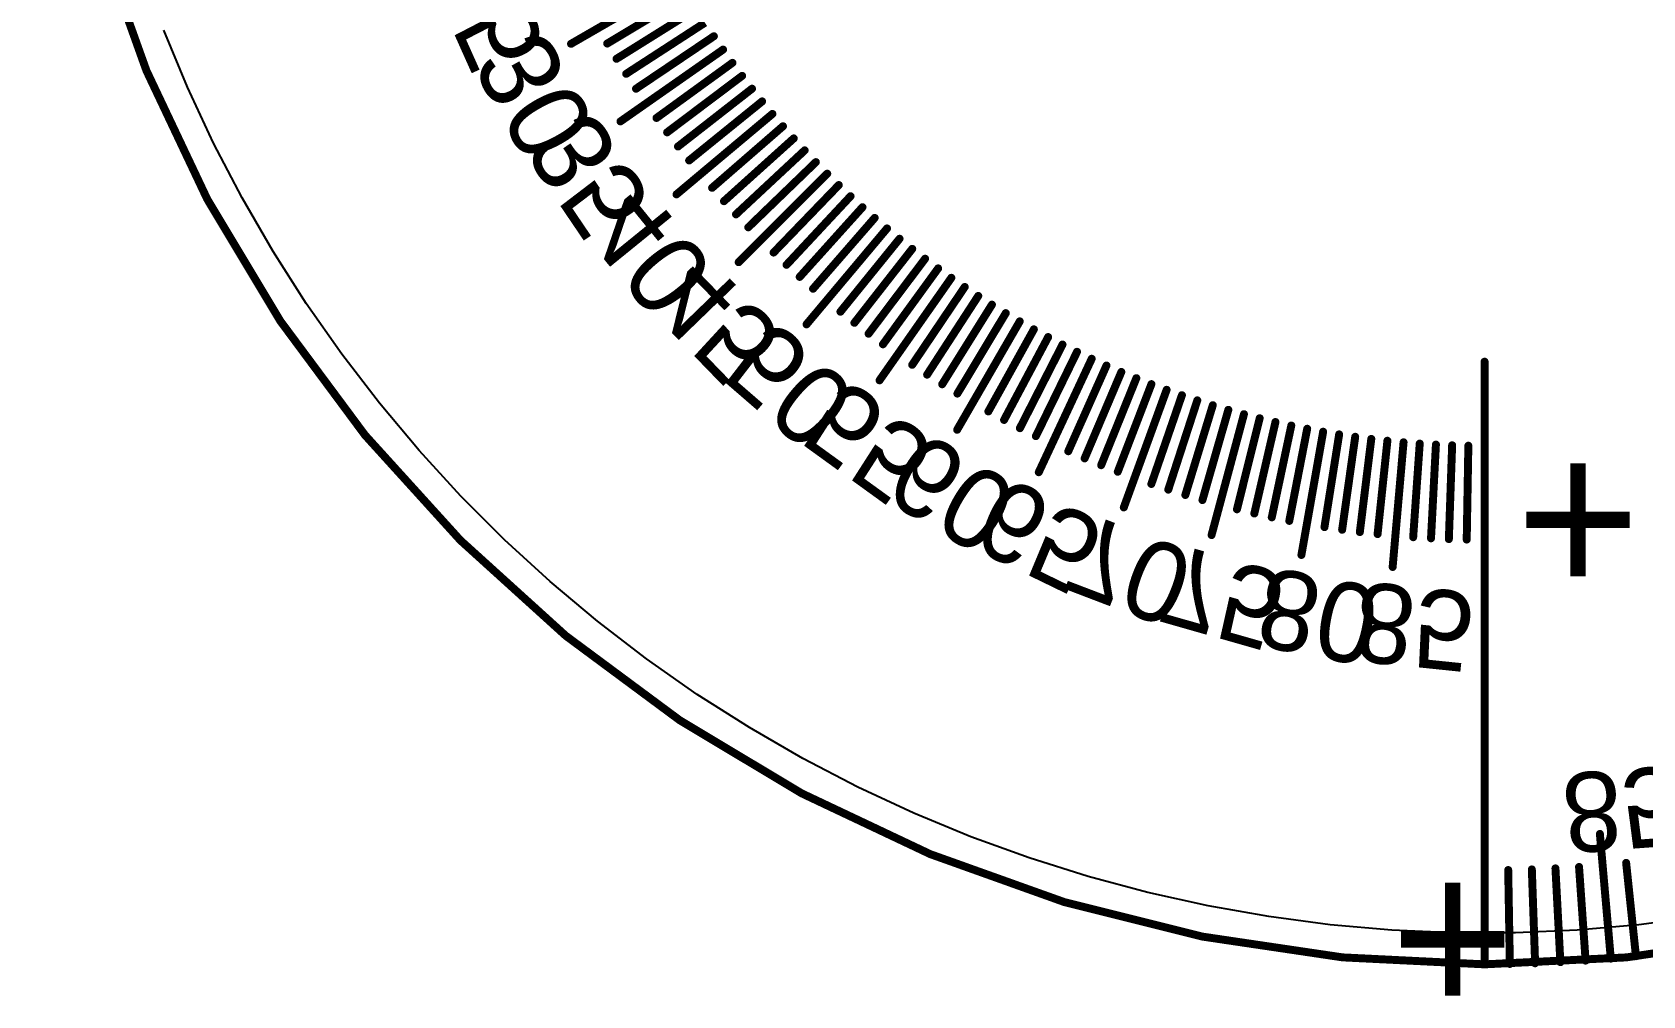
# Model space of a CAD drawing. Header units: millimetres. Extents: x -46.4 to 46.4, y -47.3 to 46.4.
# Drawn here: x -46.4 to 5.1, y -47.3 to -16.5 of the extents above; entities that cross this region are included whole.
import ezdxf

# ---------------------------------------------------------------- set-up
doc = ezdxf.new("R2010")
doc.units = ezdxf.units.MM
for name, color, linetype in [('BottomLayer', 5, 'Continuous'), ('BottomOverlay', 54, 'Continuous'), ('Mechanical1', 6, 'Continuous'), ('TopLayer', 1, 'Continuous')]:
    doc.layers.add(name, color=color, linetype=linetype)

msp = doc.modelspace()

# ---------------------------------------------------------------- linework, layer by layer
at = {"layer": 'BottomLayer'}
for p, q in [((-41.42596998, -18.22788328), (-42.18164283999999, -16.40353336)), ((-40.5914479, -20.01751902), (-41.42596998, -18.22788328)), ((-39.6796895, -21.7689938), (-40.5914479, -20.01751902)), ((-38.69236102, -23.47909198), (-39.6796895, -21.7689938)), ((-37.63137, -25.1445141), (-38.69236102, -23.47909198)), ((-36.49877638, -26.76202928), (-37.63137, -25.1445141)), ((-35.29671884, -28.32857936), (-36.49877638, -26.76202928)), ((-34.02739194, -29.84130176), (-35.29671884, -28.32857936)), ((-32.6934322, -31.29706466), (-34.02739194, -29.84130176)), ((-31.29706466, -32.6934322), (-32.6934322, -31.29706466)), ((-29.84130176, -34.02739194), (-31.29706466, -32.6934322)), ((-28.32857936, -35.29671884), (-29.84130176, -34.02739194)), ((-26.76202928, -36.49877638), (-28.32857936, -35.29671884)), ((-25.14446076, -37.63140556), (-26.76202928, -36.49877638)), ((-23.47909452, -38.69236102), (-25.14446076, -37.63140556)), ((-21.76901666, -39.6796768), (-23.47909452, -38.69236102)), ((-20.01751902, -40.5914479), (-21.76901666, -39.6796768)), ((-18.22788328, -41.42596998), (-20.01751902, -40.5914479)), ((-16.4035105, -42.18165046), (-18.22788328, -41.42596998)), ((-14.54800748, -42.85699836), (-16.4035105, -42.18165046)), ((-12.6647448, -43.4507894), (-14.54800748, -42.85699836)), ((-10.75738514, -43.96186534), (-12.6647448, -43.4507894)), ((-8.82956578, -44.38925082), (-10.75738514, -43.96186534)), ((-6.88496464, -44.73213558), (-8.82956578, -44.38925082)), ((-4.92718344, -44.98988462), (-6.88496464, -44.73213558)), ((6.8849621, -44.73213558), (4.9271809, -44.98988462)), ((-2.96006774, -45.16198232), (-4.92718344, -44.98988462)), ((-0.9873234, -45.24811372), (-2.96006774, -45.16198232)), ((0.98732086, -45.24811372), (-0.9873234, -45.24811372)), ((2.9600652, -45.16198232), (0.98732086, -45.24811372)), ((4.9271809, -44.98988462), (2.9600652, -45.16198232))]:
    msp.add_line(p, q, dxfattribs=at)
at = {"layer": 'BottomOverlay', "const_width": 0.254}
for points in [[(-29.17558554, -16.84453324), (-25.71148274, -14.84453216)], [(-28.0199973, -16.83611314), (-25.44849368, -15.29099812)], [(-27.72189782, -17.32256632), (-25.17775254, -15.73280826)], [(-27.41535538, -17.80374138), (-24.89934314, -16.16982288)], [(-27.596465, -19.3232532), (-24.31985738, -17.0289474)], [(-27.10046142, -18.27949354), (-24.6133493, -16.60191498)], [(-26.77731246, -18.74967802), (-24.31985738, -17.0289474)], [(-26.44600756, -19.21415004), (-24.01895628, -17.45079568)], [(-26.10664578, -19.6727699), (-23.71073998, -17.8673252)], [(-25.7593338, -20.1253979), (-23.39530246, -18.27841404)], [(-25.80731948, -21.65491478), (-22.74314222, -19.08376422)], [(-25.40417322, -20.57189434), (-23.07273516, -18.6839352)], [(-25.0412758, -21.01212714), (-22.74314222, -19.08376422)], [(-24.67074822, -21.4459566), (-22.40662016, -19.47777918)], [(-24.29270732, -21.87325318), (-22.06327312, -19.86586324)], [(-23.9072674, -22.29388988), (-21.71320524, -20.24789448)], [(-23.5145453, -22.70773208), (-21.35652574, -20.6237586)], [(-23.82176592, -23.82176592), (-20.99333876, -20.99333876)], [(-23.11465786, -23.1146604), (-20.99333876, -20.99333876)], [(-22.70773208, -23.5145453), (-20.62375606, -21.35652574)], [(-22.29388734, -23.90726994), (-20.24789194, -21.71320778)], [(-21.87325318, -24.29270986), (-19.8658607, -22.06327566)], [(-21.65491224, -25.80732202), (-19.08376168, -22.74314222)], [(-21.44595406, -24.67075076), (-19.47777918, -22.4066227)], [(-21.0121246, -25.0412758), (-19.08376168, -22.74314476)], [(-20.57189434, -25.40417576), (-18.68393266, -23.0727377)], [(-20.1253979, -25.75933634), (-18.2784115, -23.39530246)], [(-19.6727699, -26.10664832), (-17.8673252, -23.71074252)], [(-19.21415004, -26.4460101), (-17.45079314, -24.01895882)], [(-19.3232532, -27.59646754), (-17.0289474, -24.31985738)], [(-18.74967548, -26.777315), (-17.0289474, -24.31985738)], [(-18.279491, -27.10046396), (-16.60191244, -24.61335184)], [(-17.80373884, -27.41535792), (-16.16982288, -24.89934568)], [(-17.32256378, -27.72190036), (-15.73280572, -25.17775508)], [(-16.8445307, -29.17558554), (-14.84453216, -25.71148528)], [(-16.83611314, -28.0199973), (-15.29099812, -25.44849622)], [(-16.3445317, -28.30955984), (-14.84453216, -25.71148528)], [(-15.84797186, -28.59050162), (-14.39354246, -25.96664098)], [(-15.34658602, -28.8627312), (-13.93817126, -26.21388966)], [(-14.84052404, -29.12616984), (-13.47855318, -26.45315004)], [(-14.32994086, -29.38073626), (-13.01482792, -26.68435608)], [(-14.23761186, -30.53266181999999), (-12.54714026, -26.90743158)], [(-13.81499396, -29.62635426), (-12.54714026, -26.90743158)], [(-13.29583828, -29.86294764), (-12.0756299, -27.1223105)], [(-12.77263384, -30.09044274), (-11.60044162, -27.32892934)], [(0, -46.25000147999999), (0, -26.99999934)], [(-12.24553812, -30.30877352), (-11.12171766, -27.52722206)], [(-11.71471114, -30.5178714), (-10.63960788, -27.71713024)], [(-11.52233662, -31.6573662), (-10.15425706, -27.89859546)], [(-11.180318, -30.71767287999999), (-10.15425706, -27.89859546)], [(-10.64251872, -30.90811954), (-9.66581252, -28.07156184)], [(-10.10147586, -31.08914788), (-9.17442412, -28.23597858)], [(-9.55735706, -31.26070964), (-8.68024172, -28.39179488)], [(-9.01032742, -31.4227464), (-8.18341518, -28.53896248)], [(-8.719370419999999, -32.54113888), (-7.68409436, -28.67743566)], [(-8.46055204, -31.57521244), (-7.68409436, -28.67743566)], [(-7.90819856, -31.7180595), (-7.182434199999999, -28.80717378)], [(-7.3534397, -31.85124694), (-6.67858456, -28.9281362)], [(-6.796438019999999, -31.97473158), (-6.17270292, -29.04028736)], [(-6.237366239999999, -32.08847532), (-5.66493914, -29.14359424)], [(-5.85004418, -33.1772514), (-5.155450699999999, -29.23802128)], [(-5.67639454, -32.19244514), (-5.155450699999999, -29.23802128)], [(-5.11369564, -32.28660802), (-4.644392539999999, -29.32354308)], [(-4.54943718, -32.37093856), (-4.13191706, -29.40013424)], [(-3.98379442, -32.44540628), (-3.61818682, -29.46776682)], [(-3.41693754, -32.50999086), (-3.10335168, -29.52642558)], [(-2.93619428, -33.56086759999999), (-2.58757166, -29.5760902)], [(-2.84903926, -32.56467452), (-2.58757166, -29.5760902)], [(-2.2802723, -32.60943694), (-2.07100424, -29.61674544)], [(-1.71081192, -32.64426542), (-1.55380436, -29.6483786)], [(-1.14083084, -32.66915234), (-1.03613204, -29.67097952)], [(-0.57050178, -32.68408754), (-0.51814476, -29.68454312)], [(3.68233198, -42.08922748), (4.0309546, -46.07400488)], [(0.7548168799999999, -43.24341363999999), (0.8071739, -46.24295552)], [(1.50940516, -43.22365498), (1.61410142, -46.22182526)], [(2.26353116, -43.19072895999999), (2.42053872, -46.18661578)], [(3.01696882, -43.14464573999999), (3.22623688, -46.13733723999999)], [(3.769487, -43.08542056), (4.0309546, -46.07400488)], [(4.5208571, -43.0130712), (4.83444296, -45.99663902)]]:
    msp.add_lwpolyline(points, dxfattribs=at)
at = {"layer": 'BottomOverlay', "const_width": 0.127}
for points in [[(-29.23908554, -16.84453324, 1), (-29.11208554, -16.84453324, 1)], [(-28.0834973, -16.83611314, 1), (-27.9564973, -16.83611314, 1)], [(-24.6768493, -16.60191498, 1), (-24.5498493, -16.60191498, 1)], [(-24.38335738, -17.0289474, 1), (-24.25635738, -17.0289474, 1)], [(-24.38335738, -17.0289474, 1), (-24.25635738, -17.0289474, 1)], [(-27.78539782, -17.32256632, 1), (-27.65839782, -17.32256632, 1)], [(-24.08245628, -17.45079568, 1), (-23.95545628, -17.45079568, 1)], [(-27.47885538, -17.80374138, 1), (-27.35185538, -17.80374138, 1)], [(-23.77423998, -17.8673252, 1), (-23.64723998, -17.8673252, 1)], [(-27.16396142, -18.27949354, 1), (-27.03696142, -18.27949354, 1)], [(-23.45880246, -18.27841404, 1), (-23.33180246, -18.27841404, 1)], [(-26.84081246, -18.74967802, 1), (-26.71381246, -18.74967802, 1)], [(-23.13623516, -18.6839352, 1), (-23.00923516, -18.6839352, 1)], [(-22.80664222, -19.08376422, 1), (-22.67964222, -19.08376422, 1)], [(-22.80664222, -19.08376422, 1), (-22.67964222, -19.08376422, 1)], [(-27.659965, -19.3232532, 1), (-27.532965, -19.3232532, 1)], [(-26.50950756, -19.21415004, 1), (-26.38250756, -19.21415004, 1)], [(-26.17014578, -19.6727699, 1), (-26.04314578, -19.6727699, 1)], [(-22.47012016, -19.47777918, 1), (-22.34312016, -19.47777918, 1)], [(-25.8228338, -20.1253979, 1), (-25.6958338, -20.1253979, 1)], [(-22.12677312, -19.86586324, 1), (-21.99977312, -19.86586324, 1)], [(-25.46767322, -20.57189434, 1), (-25.34067322, -20.57189434, 1)], [(-21.77670524, -20.24789448, 1), (-21.64970524, -20.24789448, 1)], [(-21.42002574, -20.6237586, 1), (-21.29302574, -20.6237586, 1)], [(-25.1047758, -21.01212714, 1), (-24.9777758, -21.01212714, 1)], [(-21.05683876, -20.99333876, 1), (-20.92983876, -20.99333876, 1)], [(-21.05683876, -20.99333876, 1), (-20.92983876, -20.99333876, 1)], [(-25.87081948, -21.65491478, 1), (-25.74381948, -21.65491478, 1)], [(-24.73424822, -21.4459566, 1), (-24.60724822, -21.4459566, 1)], [(-20.68725606, -21.35652574, 1), (-20.56025606, -21.35652574, 1)], [(-20.31139194, -21.71320778, 1), (-20.18439194, -21.71320778, 1)], [(-24.35620732, -21.87325318, 1), (-24.22920732, -21.87325318, 1)], [(-19.9293607, -22.06327566, 1), (-19.8023607, -22.06327566, 1)], [(-23.9707674, -22.29388988, 1), (-23.8437674, -22.29388988, 1)], [(-23.5780453, -22.70773208, 1), (-23.4510453, -22.70773208, 1)], [(-19.54127918, -22.4066227, 1), (-19.41427918, -22.4066227, 1)], [(-19.14726168, -22.74314222, 1), (-19.02026168, -22.74314222, 1)], [(-19.14726168, -22.74314476, 1), (-19.02026168, -22.74314476, 1)], [(-23.17815786, -23.1146604, 1), (-23.05115786, -23.1146604, 1)], [(-18.74743266, -23.0727377, 1), (-18.62043266, -23.0727377, 1)], [(-22.77123208, -23.5145453, 1), (-22.64423208, -23.5145453, 1)], [(-18.3419115, -23.39530246, 1), (-18.2149115, -23.39530246, 1)], [(-17.9308252, -23.71074252, 1), (-17.8038252, -23.71074252, 1)], [(-23.88526592, -23.82176592, 1), (-23.75826592, -23.82176592, 1)], [(-22.35738734, -23.90726994, 1), (-22.23038734, -23.90726994, 1)], [(-21.93675318, -24.29270986, 1), (-21.80975318, -24.29270986, 1)], [(-17.51429314, -24.01895882, 1), (-17.38729314, -24.01895882, 1)], [(-21.50945406, -24.67075076, 1), (-21.38245406, -24.67075076, 1)], [(-17.0924474, -24.31985738, 1), (-16.9654474, -24.31985738, 1)], [(-17.0924474, -24.31985738, 1), (-16.9654474, -24.31985738, 1)], [(-16.66541244, -24.61335184, 1), (-16.53841244, -24.61335184, 1)], [(-21.0756246, -25.0412758, 1), (-20.9486246, -25.0412758, 1)], [(-16.23332288, -24.89934568, 1), (-16.10632288, -24.89934568, 1)], [(-15.79630572, -25.17775508, 1), (-15.66930572, -25.17775508, 1)], [(-21.71841224, -25.80732202, 1), (-21.59141224, -25.80732202, 1)], [(-20.63539434, -25.40417576, 1), (-20.50839434, -25.40417576, 1)], [(-20.1888979, -25.75933634, 1), (-20.0618979, -25.75933634, 1)], [(-15.35449812, -25.44849622, 1), (-15.22749812, -25.44849622, 1)], [(-14.90803216, -25.71148528, 1), (-14.78103216, -25.71148528, 1)], [(-14.90803216, -25.71148528, 1), (-14.78103216, -25.71148528, 1)], [(-19.7362699, -26.10664832, 1), (-19.6092699, -26.10664832, 1)], [(-14.45704246, -25.96664098, 1), (-14.33004246, -25.96664098, 1)], [(-14.00167126, -26.21388966, 1), (-13.87467126, -26.21388966, 1)], [(-19.27765004, -26.4460101, 1), (-19.15065004, -26.4460101, 1)], [(-18.81317548, -26.777315, 1), (-18.68617548, -26.777315, 1)], [(-13.54205318, -26.45315004, 1), (-13.41505318, -26.45315004, 1)], [(-13.07832792, -26.68435608, 1), (-12.95132792, -26.68435608, 1)], [(-18.342991, -27.10046396, 1), (-18.215991, -27.10046396, 1)], [(-12.61064026, -26.90743158, 1), (-12.48364026, -26.90743158, 1)], [(-12.61064026, -26.90743158, 1), (-12.48364026, -26.90743158, 1)], [(-12.1391299, -27.1223105, 1), (-12.0121299, -27.1223105, 1)], [(-11.66394162, -27.32892934, 1), (-11.53694162, -27.32892934, 1)], [(-0.0635, -26.99999934, 1), (0.0635, -26.99999934, 1)], [(-19.3867532, -27.59646754, 1), (-19.2597532, -27.59646754, 1)], [(-17.86723884, -27.41535792, 1), (-17.74023884, -27.41535792, 1)], [(-17.38606378, -27.72190036, 1), (-17.25906378, -27.72190036, 1)], [(-11.18521766, -27.52722206, 1), (-11.05821766, -27.52722206, 1)], [(-10.70310788, -27.71713024, 1), (-10.57610788, -27.71713024, 1)], [(-10.21775706, -27.89859546, 1), (-10.09075706, -27.89859546, 1)], [(-10.21775706, -27.89859546, 1), (-10.09075706, -27.89859546, 1)], [(-16.89961314, -28.0199973, 1), (-16.77261314, -28.0199973, 1)], [(-16.4080317, -28.30955984, 1), (-16.2810317, -28.30955984, 1)], [(-9.729312519999999, -28.07156184, 1), (-9.60231252, -28.07156184, 1)], [(-9.23792412, -28.23597858, 1), (-9.11092412, -28.23597858, 1)], [(-8.74374172, -28.39179488, 1), (-8.616741719999998, -28.39179488, 1)], [(-15.91147186, -28.59050162, 1), (-15.78447186, -28.59050162, 1)], [(-15.41008602, -28.8627312, 1), (-15.28308602, -28.8627312, 1)], [(-8.24691518, -28.53896248, 1), (-8.11991518, -28.53896248, 1)], [(-7.74759436, -28.67743566, 1), (-7.620594359999999, -28.67743566, 1)], [(-7.74759436, -28.67743566, 1), (-7.620594359999999, -28.67743566, 1)], [(-7.2459342, -28.80717378, 1), (-7.118934199999999, -28.80717378, 1)], [(-6.74208456, -28.9281362, 1), (-6.61508456, -28.9281362, 1)], [(-16.9080307, -29.17558554, 1), (-16.7810307, -29.17558554, 1)], [(-14.90402404, -29.12616984, 1), (-14.77702404, -29.12616984, 1)], [(-14.39344086, -29.38073626, 1), (-14.26644086, -29.38073626, 1)], [(-6.23620292, -29.04028736, 1), (-6.10920292, -29.04028736, 1)], [(-5.72843914, -29.14359424, 1), (-5.60143914, -29.14359424, 1)], [(-5.2189507, -29.23802128, 1), (-5.0919507, -29.23802128, 1)], [(-5.2189507, -29.23802128, 1), (-5.0919507, -29.23802128, 1)], [(-4.70789254, -29.32354308, 1), (-4.58089254, -29.32354308, 1)], [(-4.19541706, -29.40013424, 1), (-4.06841706, -29.40013424, 1)], [(-13.87849396, -29.62635426, 1), (-13.75149396, -29.62635426, 1)], [(-13.35933828, -29.86294764, 1), (-13.23233828, -29.86294764, 1)], [(-3.68168682, -29.46776682, 1), (-3.55468682, -29.46776682, 1)], [(-3.16685168, -29.52642558, 1), (-3.03985168, -29.52642558, 1)], [(-2.65107166, -29.5760902, 1), (-2.52407166, -29.5760902, 1)], [(-2.65107166, -29.5760902, 1), (-2.52407166, -29.5760902, 1)], [(-2.13450424, -29.61674544, 1), (-2.00750424, -29.61674544, 1)], [(-1.61730436, -29.6483786, 1), (-1.49030436, -29.6483786, 1)], [(-1.09963204, -29.67097952, 1), (-0.97263204, -29.67097952, 1)], [(-0.58164476, -29.68454312, 1), (-0.45464476, -29.68454312, 1)], [(-12.83613384, -30.09044274, 1), (-12.70913384, -30.09044274, 1)], [(-12.30903812, -30.30877352, 1), (-12.18203812, -30.30877352, 1)], [(-14.30111186, -30.53266181999999, 1), (-14.17411186, -30.53266181999999, 1)], [(-11.77821114, -30.5178714, 1), (-11.65121114, -30.5178714, 1)], [(-11.243818, -30.71767287999999, 1), (-11.116818, -30.71767287999999, 1)], [(-10.70601872, -30.90811954, 1), (-10.57901872, -30.90811954, 1)], [(-10.16497586, -31.08914788, 1), (-10.03797586, -31.08914788, 1)], [(-9.620857059999999, -31.26070964, 1), (-9.49385706, -31.26070964, 1)], [(-9.073827419999999, -31.4227464, 1), (-8.946827419999998, -31.4227464, 1)], [(-11.58583662, -31.6573662, 1), (-11.45883662, -31.6573662, 1)], [(-8.52405204, -31.57521244, 1), (-8.39705204, -31.57521244, 1)], [(-7.97169856, -31.7180595, 1), (-7.84469856, -31.7180595, 1)], [(-7.416939699999999, -31.85124694, 1), (-7.289939700000001, -31.85124694, 1)], [(-6.85993802, -31.97473158, 1), (-6.732938019999999, -31.97473158, 1)], [(-6.30086624, -32.08847532, 1), (-6.17386624, -32.08847532, 1)], [(-5.739894539999999, -32.19244514, 1), (-5.61289454, -32.19244514, 1)], [(-5.17719564, -32.28660802, 1), (-5.050195639999999, -32.28660802, 1)], [(-4.612937179999999, -32.37093856, 1), (-4.48593718, -32.37093856, 1)], [(-4.047294419999999, -32.44540628, 1), (-3.920294419999999, -32.44540628, 1)], [(-3.48043754, -32.50999086, 1), (-3.35343754, -32.50999086, 1)], [(-8.782870419999998, -32.54113888, 1), (-8.65587042, -32.54113888, 1)], [(-2.91253926, -32.56467452, 1), (-2.78553926, -32.56467452, 1)], [(-2.3437723, -32.60943694, 1), (-2.2167723, -32.60943694, 1)], [(-1.77431192, -32.64426542, 1), (-1.64731192, -32.64426542, 1)], [(-1.20433084, -32.66915234, 1), (-1.07733084, -32.66915234, 1)], [(-0.63400178, -32.68408754, 1), (-0.50700178, -32.68408754, 1)], [(-5.91354418, -33.1772514, 1), (-5.78654418, -33.1772514, 1)], [(-2.99969428, -33.56086759999999, 1), (-2.87269428, -33.56086759999999, 1)], [(3.61883198, -42.08922748, 1), (3.74583198, -42.08922748, 1)], [(0.69131688, -43.24341363999999, 1), (0.81831688, -43.24341363999999, 1)], [(1.44590516, -43.22365498, 1), (1.57290516, -43.22365498, 1)], [(2.20003116, -43.19072895999999, 1), (2.32703116, -43.19072895999999, 1)], [(2.95346882, -43.14464573999999, 1), (3.08046882, -43.14464573999999, 1)], [(3.705987, -43.08542056, 1), (3.832987, -43.08542056, 1)], [(4.457357099999999, -43.0130712, 1), (4.584357099999999, -43.0130712, 1)], [(-0.0635, -46.25000147999999, 1), (0.0635, -46.25000147999999, 1)], [(0.7436738999999999, -46.24295552, 1), (0.8706739, -46.24295552, 1)], [(1.55060142, -46.22182526, 1), (1.67760142, -46.22182526, 1)], [(2.35703872, -46.18661578, 1), (2.48403872, -46.18661578, 1)], [(3.16273688, -46.13733723999999, 1), (3.28973688, -46.13733723999999, 1)], [(3.9674546, -46.07400488, 1), (4.0944546, -46.07400488, 1)], [(3.9674546, -46.07400488, 1), (4.0944546, -46.07400488, 1)], [(4.77094296, -45.99663902, 1), (4.897942959999999, -45.99663902, 1)]]:
    msp.add_lwpolyline(points, format="xyb", close=True, dxfattribs=at)
at = {"layer": 'Mechanical1', "const_width": 0.254}
for points in [[(0, -46.25672993999999, -0.4142135623730951), (-46.25672993999999, 0)], [(46.25672993999999, 0, -0.4142135623730951), (0, -46.25672993999999)]]:
    msp.add_lwpolyline(points, format="xyb", dxfattribs=at)
at = {"layer": 'Mechanical1', "const_width": 0.127}
msp.add_lwpolyline([(-0.0635, -46.25672993999999, 1), (0.0635, -46.25672993999999, 1)], format="xyb", close=True, dxfattribs=at)
msp.add_lwpolyline([(-0.0635, -46.25672993999999, 1), (0.0635, -46.25672993999999, 1)], format="xyb", close=True, dxfattribs=at)
at = {"layer": 'TopLayer'}
for p, q in [((-41.42596998, -18.22788328), (-42.18164283999999, -16.40353336)), ((-40.5914479, -20.01751902), (-41.42596998, -18.22788328)), ((-39.6796895, -21.7689938), (-40.5914479, -20.01751902)), ((-38.69236102, -23.47909198), (-39.6796895, -21.7689938)), ((-37.63137, -25.1445141), (-38.69236102, -23.47909198)), ((-36.49877638, -26.76202928), (-37.63137, -25.1445141)), ((-35.29671884, -28.32857936), (-36.49877638, -26.76202928)), ((-34.02739194, -29.84130176), (-35.29671884, -28.32857936)), ((-32.6934322, -31.29706466), (-34.02739194, -29.84130176)), ((-31.29706466, -32.6934322), (-32.6934322, -31.29706466)), ((-29.84130176, -34.02739194), (-31.29706466, -32.6934322)), ((-28.32857936, -35.29671884), (-29.84130176, -34.02739194)), ((-26.76202928, -36.49877638), (-28.32857936, -35.29671884)), ((-25.14446076, -37.63140556), (-26.76202928, -36.49877638)), ((-23.47909452, -38.69236102), (-25.14446076, -37.63140556)), ((-21.76901666, -39.6796768), (-23.47909452, -38.69236102)), ((-20.01751902, -40.5914479), (-21.76901666, -39.6796768)), ((-18.22788328, -41.42596998), (-20.01751902, -40.5914479)), ((-16.4035105, -42.18165046), (-18.22788328, -41.42596998)), ((-14.54800748, -42.85699836), (-16.4035105, -42.18165046)), ((-12.6647448, -43.4507894), (-14.54800748, -42.85699836)), ((-10.75738514, -43.96186534), (-12.6647448, -43.4507894)), ((-8.82956578, -44.38925082), (-10.75738514, -43.96186534)), ((-6.88496464, -44.73213558), (-8.82956578, -44.38925082)), ((-4.92718344, -44.98988462), (-6.88496464, -44.73213558)), ((6.8849621, -44.73213558), (4.9271809, -44.98988462)), ((-2.96006774, -45.16198232), (-4.92718344, -44.98988462)), ((-0.9873234, -45.24811372), (-2.96006774, -45.16198232)), ((0.98732086, -45.24811372), (-0.9873234, -45.24811372)), ((2.9600652, -45.16198232), (0.98732086, -45.24811372)), ((4.9271809, -44.98988462), (2.9600652, -45.16198232))]:
    msp.add_line(p, q, dxfattribs=at)

# ---------------------------------------------------------------- texts
at = {"layer": 'BottomOverlay', "text_generation_flag": 2}
for s, height, rotation, p in [('25', 2.54, 114.1000000000004, (-31.45853246, -13.55172804)), ('30', 2.54, 119.1000000000004, (-30.1577121, -16.24195126)), ('35', 2.54, 124.1000000000004, (-28.62736972, -18.80856284)), ('40', 2.54, 129.1000000000004, (-26.87916138, -21.23203018)), ('45', 2.54, 134.1000000000004, (-24.92638652, -23.49391034)), ('50', 2.54, 139.1000000000004, (-22.7839016, -25.5769872)), ('55', 2.54, 144.1000000000004, (-20.46802358, -27.46540608)), ('60', 2.54, 149.1000000000004, (-17.99636736, -29.1447982)), ('+', 5.08, 180, (1.00000054, -29.60000176)), ('65', 2.54, 154.1000000000004, (-15.38774926, -30.60237974)), ('70', 2.54, 159.1000000000004, (-12.66202192, -31.82705852)), ('75', 2.54, 164.1000000000004, (-9.83992698, -32.80951528)), ('80', 2.54, 169.1000000000004, (-6.942945219999999, -33.54227226)), ('85', 2.54, 174.1000000000004, (-3.99312638, -34.01975162)), ('85', 2.54, 184.1000000000003, (2.40398046, -40.18094326)), ('+', 5.08, 180, (-2.99999908, -43.00000035999999))]:
    msp.add_text(s, height=height, rotation=rotation, dxfattribs=at).set_placement(p)

doc.saveas('drawing.dxf')
